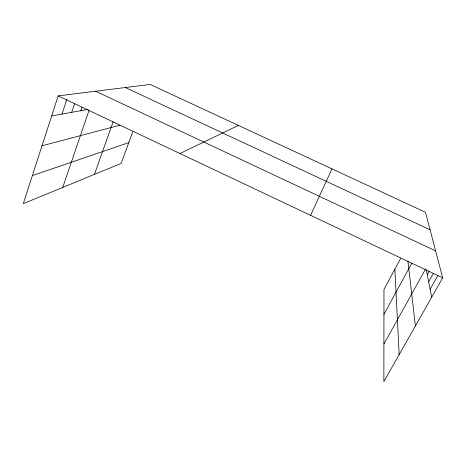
<?xml version="1.0" encoding="UTF-8"?>
<svg xmlns="http://www.w3.org/2000/svg" width="466" height="466" viewBox="0 0 466 466"><rect width="100%" height="100%" fill="white"/><g stroke="black" fill="none" stroke-linecap="round" stroke-linejoin="round"><path stroke-width="0.7" d="M400.609 258.508L383.972 289.409L383.862 381.561L442.7 277.847L425.487 212.304L150.145 84.439L58.145 95.879L23.3 203.63L121.131 163.432L132.769 131.744M61.984 114.1L66.842 99.31M71.706 112.323L74.63 103.545M80.857 110.658L82.004 107.256M62.747 187.419L89.029 110.419M94.423 174.406L113.197 121.585M310.595 215.333L331.978 168.884M383.943 314.276L411.804 263.249M383.902 344.054L425.656 268.853M427.293 274.818L429.349 271.13M428.662 281.819L433.269 273.612M430.124 289.281L437.918 275.464M179.952 153.518L238.4 125.424M32.37 175.577L128.767 142.637M42.004 145.794L119.989 125.179M51.644 115.987L88.156 109.324M125.307 87.526L430.077 229.779M95.582 91.219L435.623 250.9M58.145 95.879L442.7 277.847M426.256 269.552L431.691 297.256M407.925 261.065L415.392 325.979M394.888 269.132L399.141 354.632"/></g></svg>
